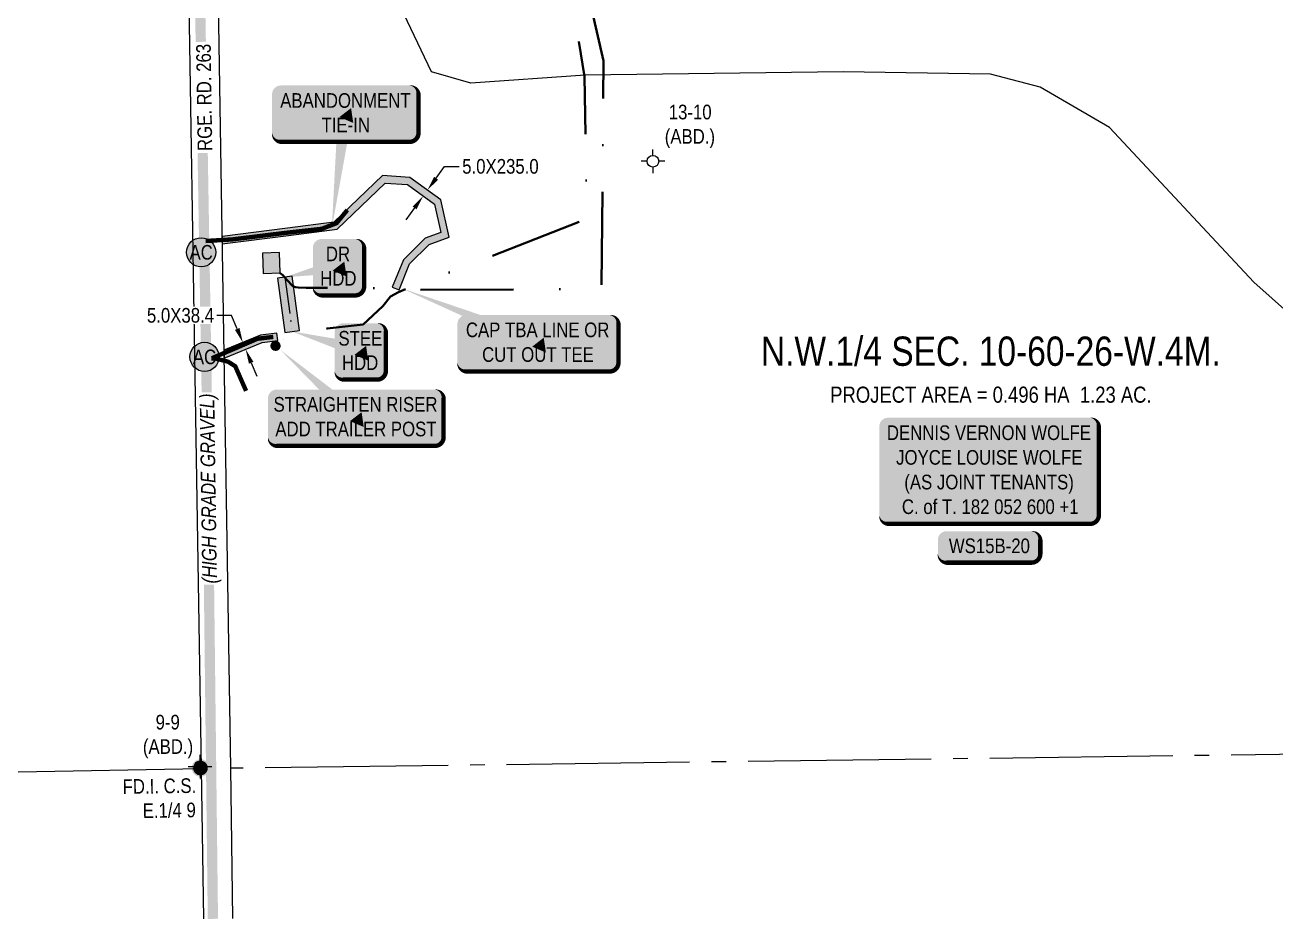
# Model space of a CAD drawing. Extents: x 72365 to 80261, y 6000112 to 6008999.
# Drawn here: x 76498 to 77352, y 6001006 to 6001620 of the extents above; entities that cross this region are included whole.
import ezdxf
from ezdxf.enums import TextEntityAlignment as Align

# ---------------------------------------------------------------- set-up
doc = ezdxf.new("R2010")
doc.units = 0
doc.header["$LTSCALE"] = 5
doc.header["$PDSIZE"] = 2.5
for name, pattern in [('COOP2', [10, 5, -1, 0, -1, 0, -1, 0, -1, 0, -1]), ('DASHDOT', [25.4, 12.7, -6.35, 0, -6.35]), ('foc-QUARTERLINE', [33, 25, -3, 2, -3])]:
    doc.linetypes.add(name, pattern=pattern)
doc.layers.get('Defpoints').update_dxf_attribs({"color": 9})
for name, color, linetype in [('AS-OWNER', 7, 'Continuous'), ('AS-RESIDENCE', 14, 'Continuous'), ('AS-ROADS', 254, 'Continuous'), ('AS-SYMBOL', 7, 'Continuous'), ('C-SYMBOL', 7, 'Continuous'), ('CG-NOTES', 7, 'Continuous'), ('F-WS-S', 8, 'Continuous'), ('L-AREAREQUIRED', 7, 'Continuous'), ('L-MON', 1, 'Continuous'), ('L-MON-T', 1, 'Continuous'), ('L-QSEC', 8, 'foc-QUARTERLINE'), ('L-ROAD-T', 7, 'Continuous'), ('L-SEC', 7, 'Continuous'), ('P-APEX RECON PAY ITEMS', 240, 'Continuous'), ('P-APEX RECON-10m BUFFER', 51, 'COOP2'), ('P-APEX RECON-LINE LIST', 240, 'Continuous'), ('P-APEX RECON-URBAN', 30, 'COOP2'), ('P-APEX RECON-WORK AREA', 104, 'Continuous'), ('T-CREEK', 160, 'Continuous')]:
    doc.layers.add(name, color=color, linetype=linetype)
for name, color, linetype, lineweight in [('AS-RECON EXISTING', 151, 'DASHDOT', 40), ('F-WS-T', 190, 'Continuous', 9), ('P-APEX RECON-TWS-T', 104, 'Continuous', 9), ('T-TEXT', 48, 'Continuous', 18)]:
    doc.layers.add(name, color=color, linetype=linetype, lineweight=lineweight)
doc.layers.add('AS-STRUCTURE-H', color=7, linetype='Continuous', true_color=0xa8a8a8)
doc.layers.add('P-APEX RECON-TO BE DRILLED-H', color=7, linetype='Continuous', true_color=0xffafe1)
doc.styles.add('1.8', font='ARIALN.TTF', dxfattribs={"height": 2})
doc.styles.add('100L', font='ARIALN.TTF', dxfattribs={"height": 2})
doc.styles.add('175L', font='ARIALN.TTF', dxfattribs={"height": 20})
doc.styles.add('80', font='ARIALN.TTF', dxfattribs={"height": 10})
doc.styles.add('80CG', font='ARIALN.TTF', dxfattribs={"height": 10})
doc.styles.add('80L', font='ARIALN.TTF', dxfattribs={"height": 10})
doc.styles.add('80LS', font='ARIALNI.TTF', dxfattribs={"height": 10})
doc.dimstyles.new('Compass 5 000', dxfattribs={"dimscale": 5, "dimtxt": 9, "dimasz": 2, "dimexe": 0.2, "dimexo": 0.0625, "dimgap": 0.5, "dimtad": 0, "dimtih": 1, "dimtoh": 1, "dimzin": 0, "dimdsep": 46, "dimtxsty": '80CG', "dimcen": 0.1, "dimse1": 1, "dimse2": 1, "dimclrd": 256, "dimclrt": 256, "dimaunit": 1, "dimadec": 4, "dimazin": 0, "dimtfac": 0.06, "dimtofl": 0, "dimtmove": 0, "dimatfit": 1, "dimfxl": 0.2, "dimtolj": 1, "dimtzin": 0, "dimlwd": -1, "dimarcsym": 0})

# ---------------------------------------------------------------- blocks, each defined once
blk = doc.blocks.new('fdia')
at = {"color": 255, "const_width": 1}
blk.add_lwpolyline([(-0.5, 0, 1), (0.5, 0, 1)], format="xyb", close=True, dxfattribs=at)
blk = doc.blocks.new('Fdiaa')
blk.add_blockref('fdia', (0, 0))
blk = doc.blocks.new('fdib')
at = {"color": 1, "const_width": 1.6}
blk.add_lwpolyline([(-0.4, 0, 1), (0.4, 0, 1)], format="xyb", close=True, dxfattribs=at)
at = {"color": 1}
blk.add_circle((0, 0), 0.8, dxfattribs=at)
blk = doc.blocks.new('Fdibb')
blk.add_blockref('fdib', (0, 0))
blk = doc.blocks.new('fdicc')
for name in ['Fdibb', 'Fdiaa']:
    blk.add_blockref(name, (0, 0))
blk = doc.blocks.new('FDI')
blk.add_blockref('fdicc', (0, 0))
blk = doc.blocks.new('GABD')
for p, q in [((-0.81, 0), (-1.62, 0)), ((0, 0.81), (0, 1.62)), ((1.62, 0), (0.81, 0)), ((0, -0.81), (0, -1.62))]:
    blk.add_line(p, q)
blk.add_circle((0, 0), 0.8)
blk = doc.blocks.new('*U1045')
at = {"true_color": 0xffffa8}
h = blk.add_hatch(color=51, dxfattribs=at)
edge = h.paths.add_edge_path()
edge.add_line((-44, -20), (44, -20))
edge.add_arc((44, -14), 6, 270, 360)
edge.add_line((50, -14), (50, 12.5))
edge.add_arc((44, 12.5), 6, 0, 90)
edge.add_line((44, 18.5), (-44, 18.5))
edge.add_arc((-44, 12.5), 6, 90, 180)
edge.add_line((-50, 12.5), (-50, -14))
edge.add_arc((-44, -14), 6, 180, 270)
at = {"color": 240, "flags": 128}
blk.add_lwpolyline([(-44, -20, 3, 3, 0), (44, -20, 3, 3, 0.414214), (50, -14, 3, 3, 0), (50, 12.5, 3, 0, 0.414214), (44, 18.5, 0, 0, 0), (-44, 18.5, 0, 0, 0.414214), (-50, 12.5, 0, 0, 0), (-50, -14, 0, 3, 0.414214)], format="xyseb", close=True, dxfattribs=at)
for points in [[(-9.2, -79.17, 0, 10, 0), (0, 0, 5, 5, 0)], [(5.45, -7.08, 0, 10, 0), (0, 0, 5, 5, 0)]]:
    blk.add_lwpolyline(points, format="xyseb", dxfattribs=at)
at = {"color": 4, "style": '80'}
blk.add_attdef('OTHER_001', (-14.7, -5), '', height=10, dxfattribs=at)
blk = doc.blocks.new('Access_Point')
h = blk.add_hatch(color=255)
h.dxf.hatch_style = 1
edge = h.paths.add_edge_path()
edge.add_arc((0, 0), 9.99, 0, 360)
at = {"color": 170}
blk.add_circle((0, 0), 9.99, dxfattribs=at)
at = {"color": 170, "style": '175L'}
blk.add_text('AC', height=10, dxfattribs=at).set_placement((0, 0), align=Align.MIDDLE_CENTER)
blk = doc.blocks.new('*U1046')
at = {"true_color": 0xffffa8}
h = blk.add_hatch(color=51, dxfattribs=at)
edge = h.paths.add_edge_path()
edge.add_line((-54, -20), (54, -20))
edge.add_arc((54, -14), 6, 270, 360)
edge.add_line((60, -14), (60, 12.5))
edge.add_arc((54, 12.5), 6, 0, 90)
edge.add_line((54, 18.5), (-54, 18.5))
edge.add_arc((-54, 12.5), 6, 90, 180)
edge.add_line((-60, 12.5), (-60, -14))
edge.add_arc((-54, -14), 6, 180, 270)
at = {"color": 240, "flags": 128}
for points in [[(-51.64, 45.71, 0, 10, 0), (0, 0, 5, 5, 0)], [(5.45, -7.08, 0, 10, 0), (0, 0, 5, 5, 0)]]:
    blk.add_lwpolyline(points, format="xyseb", dxfattribs=at)
blk.add_lwpolyline([(-54, -20, 3, 3, 0), (54, -20, 3, 3, 0.414214), (60, -14, 3, 3, 0), (60, 12.5, 3, 0, 0.414214), (54, 18.5, 0, 0, 0), (-54, 18.5, 0, 0, 0.414214), (-60, 12.5, 0, 0, 0), (-60, -14, 0, 3, 0.414214)], format="xyseb", close=True, dxfattribs=at)
at = {"color": 4, "style": '80'}
blk.add_attdef('OTHER_001', (-14.7, -5), '', height=10, dxfattribs=at)
blk = doc.blocks.new('RISER')
h = blk.add_hatch(color=255)
h.dxf.hatch_style = 1
edge = h.paths.add_edge_path()
edge.add_arc((0, 0), 0.7, 0, 360)
blk.add_hatch(color=13).paths.add_polyline_path([(0.58, -0.15), (-0.58, -0.15, 0.774597)])
at = {"color": 13}
blk.add_line((-0.58, -0.15), (0.58, -0.15), dxfattribs=at)
blk.add_circle((0, 0), 0.6, dxfattribs=at)
blk = doc.blocks.new('*U1047')
at = {"true_color": 0xffffa8}
h = blk.add_hatch(color=51, dxfattribs=at)
edge = h.paths.add_edge_path()
edge.add_line((-11.5, -20), (11.5, -20))
edge.add_arc((11.5, -14), 6, 270, 360)
edge.add_line((17.5, -14), (17.5, 12.5))
edge.add_arc((11.5, 12.5), 6, 0, 90)
edge.add_line((11.5, 18.5), (-11.5, 18.5))
edge.add_arc((-11.5, 12.5), 6, 90, 180)
edge.add_line((-17.5, 12.5), (-17.5, -14))
edge.add_arc((-11.5, -14), 6, 180, 270)
at = {"color": 240, "flags": 128}
blk.add_lwpolyline([(-11.5, -20, 3, 3, 0), (11.5, -20, 3, 3, 0.414214), (17.5, -14, 3, 3, 0), (17.5, 12.5, 3, 0, 0.414214), (11.5, 18.5, 0, 0, 0), (-11.5, 18.5, 0, 0, 0.414214), (-17.5, 12.5, 0, 0, 0), (-17.5, -14, 0, 3, 0.414214)], format="xyseb", close=True, dxfattribs=at)
for points in [[(-36.69, -7.59, 0, 10, 0), (0, 0, 5, 5, 0)], [(5.45, -7.08, 0, 10, 0), (0, 0, 5, 5, 0)]]:
    blk.add_lwpolyline(points, format="xyseb", dxfattribs=at)
at = {"color": 4, "style": '80'}
blk.add_attdef('OTHER_001', (-14.7, -5), '', height=10, dxfattribs=at)
blk = doc.blocks.new('*U1048')
at = {"true_color": 0xffffa8}
h = blk.add_hatch(color=51, dxfattribs=at)
edge = h.paths.add_edge_path()
edge.add_line((-49, -20), (49, -20))
edge.add_arc((49, -14), 6, 270, 360)
edge.add_line((55, -14), (55, 12.5))
edge.add_arc((49, 12.5), 6, 0, 90)
edge.add_line((49, 18.5), (-49, 18.5))
edge.add_arc((-49, 12.5), 6, 90, 180)
edge.add_line((-55, 12.5), (-55, -14))
edge.add_arc((-49, -14), 6, 180, 270)
at = {"color": 240, "flags": 128}
for points in [[(-93.45, 36.95, 0, 10, 0), (0, 0, 5, 5, 0)], [(5.45, -7.08, 0, 10, 0), (0, 0, 5, 5, 0)]]:
    blk.add_lwpolyline(points, format="xyseb", dxfattribs=at)
blk.add_lwpolyline([(-49, -20, 3, 3, 0), (49, -20, 3, 3, 0.414214), (55, -14, 3, 3, 0), (55, 12.5, 3, 0, 0.414214), (49, 18.5, 0, 0, 0), (-49, 18.5, 0, 0, 0.414214), (-55, 12.5, 0, 0, 0), (-55, -14, 0, 3, 0.414214)], format="xyseb", close=True, dxfattribs=at)
at = {"color": 4, "style": '80'}
blk.add_attdef('OTHER_001', (-14.7, -5), '', height=10, dxfattribs=at)
blk = doc.blocks.new('*D1049')
at = {"layer": 'Defpoints', "color": 0, "transparency": 16777216}
for p in [(76646.64, 6001402.88), (76644.96, 6001402.18), (76646.87, 6001397.57)]:
    blk.add_point(p, dxfattribs=at)
at = {"layer": 'P-APEX RECON-TWS-T', "transparency": 16777216}
for p, q in [((76638.99, 6001421.36), (76628.99, 6001421.36)), ((76642.82, 6001412.12), (76638.99, 6001421.36)), ((76652.37, 6001389.02), (76656.19, 6001379.78))]:
    blk.add_line(p, q, dxfattribs=at)
for points in [[(76644.36, 6001412.75), (76641.28, 6001411.48), (76646.64, 6001402.88)], [(76653.91, 6001389.65), (76650.83, 6001388.38), (76648.55, 6001398.26)]]:
    blk.add_solid(points, dxfattribs=at)
at = {"layer": 'P-APEX RECON-TWS-T', "transparency": 16777216, "insert": (76604.07, 6001421.36), "char_height": 10, "attachment_point": 5, "style": '80CG', "bg_fill": 3, "box_fill_scale": 1.1, "bg_fill_color": 256, "bg_fill_true_color": 13158600, "bg_fill_transparency": 0}
blk.add_mtext('\\A1;5.0X38.4', dxfattribs=at)
blk = doc.blocks.new('*D1050')
at = {"layer": 'Defpoints', "color": 0, "transparency": 16777216}
for p in [(76766.45, 6001505.34), (76769.38, 6001509.39), (76772.76, 6001506.93)]:
    blk.add_point(p, dxfattribs=at)
at = {"layer": 'P-APEX RECON-TWS-T', "transparency": 16777216}
for p, q in [((76778.64, 6001515.03), (76784.51, 6001523.12)), ((76784.51, 6001523.12), (76794.51, 6001523.12)), ((76763.96, 6001494.8), (76758.09, 6001486.7))]:
    blk.add_line(p, q, dxfattribs=at)
for points in [[(76777.29, 6001516.01), (76779.99, 6001514.05), (76772.76, 6001506.93)], [(76762.61, 6001495.77), (76765.31, 6001493.82), (76769.83, 6001502.89)]]:
    blk.add_solid(points, dxfattribs=at)
at = {"layer": 'P-APEX RECON-TWS-T', "transparency": 16777216, "insert": (76822.62, 6001523.12), "char_height": 10, "attachment_point": 5, "style": '80CG'}
blk.add_mtext('\\A1;5.0X235.0', dxfattribs=at)
blk = doc.blocks.new('*U1292')
at = {"true_color": 0xffffa8}
h = blk.add_hatch(color=51, dxfattribs=at)
edge = h.paths.add_edge_path()
edge.add_line((-11.5, -20), (11.5, -20))
edge.add_arc((11.5, -14), 6, 270, 360)
edge.add_line((17.5, -14), (17.5, 12.5))
edge.add_arc((11.5, 12.5), 6, 0, 90)
edge.add_line((11.5, 18.5), (-11.5, 18.5))
edge.add_arc((-11.5, 12.5), 6, 90, 180)
edge.add_line((-17.5, 12.5), (-17.5, -14))
edge.add_arc((-11.5, -14), 6, 180, 270)
at = {"color": 240, "flags": 128}
for points in [[(-46.88, 12.96, 0, 10, 0), (0, 0, 5, 5, 0)], [(5.45, -7.08, 0, 10, 0), (0, 0, 5, 5, 0)]]:
    blk.add_lwpolyline(points, format="xyseb", dxfattribs=at)
blk.add_lwpolyline([(-11.5, -20, 3, 3, 0), (11.5, -20, 3, 3, 0.414214), (17.5, -14, 3, 3, 0), (17.5, 12.5, 3, 0, 0.414214), (11.5, 18.5, 0, 0, 0), (-11.5, 18.5, 0, 0, 0.414214), (-17.5, 12.5, 0, 0, 0), (-17.5, -14, 0, 3, 0.414214)], format="xyseb", close=True, dxfattribs=at)
at = {"color": 4, "style": '80'}
blk.add_attdef('OTHER_001', (-14.7, -5), '', height=10, dxfattribs=at)
blk = doc.blocks.new('*U1480')
h = blk.add_hatch(color=59)
edge = h.paths.add_edge_path()
edge.add_line((-69, -37), (69, -37))
edge.add_arc((69, -31), 6, 270, 360)
edge.add_line((75, -31), (75, 29.5))
edge.add_arc((69, 29.5), 6, 0, 90)
edge.add_line((69, 35.5), (-69, 35.5))
edge.add_arc((-69, 29.5), 6, 90, 180)
edge.add_line((-75, 29.5), (-75, -31))
edge.add_arc((-69, -31), 6, 180, 270)
at = {"color": 1, "flags": 128}
blk.add_lwpolyline([(-69, -37, 3, 3, 0), (69, -37, 3, 3, 0.414214), (75, -31, 3, 3, 0), (75, 29.5, 3, 0, 0.414214), (69, 35.5, 0, 0, 0), (-69, 35.5, 0, 0, 0.414214), (-75, 29.5, 0, 0, 0), (-75, -31, 0, 3, 0.414214)], format="xyseb", close=True, dxfattribs=at)
blk.add_lwpolyline([(26.56, -11.64, 0, 7.5, 0), (0, 0, 0, 0, 0)], format="xyseb", dxfattribs=at)
at = {"color": 1, "style": '80'}
blk.add_attdef('ENTER_TEXT_001', (-35.99, -5), '', height=10, dxfattribs=at)
blk = doc.blocks.new('*U1492')
at = {"true_color": 0xffffa8}
h = blk.add_hatch(color=51, dxfattribs=at)
edge = h.paths.add_edge_path()
edge.add_line((-29, -11.5), (29, -11.5))
edge.add_arc((29, -5.5), 6, 270, 360)
edge.add_line((35, -5.5), (35, 4))
edge.add_arc((29, 4), 6, 0, 90)
edge.add_line((29, 10), (-29, 10))
edge.add_arc((-29, 4), 6, 90, 180)
edge.add_line((-35, 4), (-35, -5.5))
edge.add_arc((-29, -5.5), 6, 180, 270)
at = {"color": 240, "flags": 128}
blk.add_lwpolyline([(-29, -11.5, 3, 3, 0), (29, -11.5, 3, 3, 0.414214), (35, -5.5, 3, 3, 0), (35, 4, 3, 0, 0.414214), (29, 10, 0, 0, 0), (-29, 10, 0, 0, 0.414214), (-35, 4, 0, 0, 0), (-35, -5.5, 0, 3, 0.414214)], format="xyseb", close=True, dxfattribs=at)
for points in [[(-28.7, -2.85, 0, 10, 0), (0, 0, 5, 5, 0)], [(21, -3.69, 0, 10, 0), (0, 0, 5, 5, 0)]]:
    blk.add_lwpolyline(points, format="xyseb", dxfattribs=at)
at = {"color": 4, "style": '80'}
blk.add_attdef('OTHER_001', (-14.7, -5), '', height=10, dxfattribs=at)

msp = doc.modelspace()

# ---------------------------------------------------------------- hatches: boundary and pattern name
at = {"layer": 'AS-STRUCTURE-H'}
h = msp.add_hatch(color=256, dxfattribs=at)
h.dxf.hatch_style = 1
h.paths.add_polyline_path([(76660.126, 6001463.948), (76660.568, 6001450.076), (76672.186, 6001450.447), (76671.743, 6001464.318)])
at = {"layer": 'P-APEX RECON-10m BUFFER'}
h = msp.add_hatch(color=256, dxfattribs=at)
h.dxf.hatch_style = 1
h.paths.add_polyline_path([(76677.143, 6001480.935), (76632.519, 6001475.185), (76632.6, 6001470.158), (76677.781, 6001475.98), (76711.149, 6001480.28), (76743.827, 6001511.788), (76759.045, 6001510.714), (76777.524, 6001497.308), (76781.798, 6001477.995), (76771.186, 6001474.044), (76756.33, 6001459.392), (76748.722, 6001440.743), (76753.348, 6001438.856), (76760.568, 6001456.555), (76773.932, 6001469.735), (76787.616, 6001474.83), (76781.992, 6001500.239), (76760.822, 6001515.597), (76741.961, 6001516.928), (76708.872, 6001485.024)])
h = msp.add_hatch(color=256, dxfattribs=at)
h.dxf.hatch_style = 1
h.paths.add_polyline_path([(76669.963, 6001409.161), (76658.66, 6001407.848), (76633.768, 6001397.553), (76633.855, 6001392.183), (76659.927, 6001402.965), (76670.54, 6001404.199)])
at = {"layer": 'P-APEX RECON-TO BE DRILLED-H'}
h = msp.add_hatch(color=256, dxfattribs=at)
h.dxf.hatch_style = 1
h.paths.add_polyline_path([(76685.35, 6001411), (76680.274, 6001448.139), (76670.374, 6001446.785), (76675.45, 6001409.647)])

# ---------------------------------------------------------------- linework, layer by layer
at = {"layer": 'AS-RECON EXISTING', "flags": 128}
msp.add_lwpolyline([(76854.448, 6001733.594), (76855.159, 6001732.126), (76880.088, 6001584.657), (76881.612, 6001487.351), (76780.544, 6001447.838), (76770.06, 6001444.693), (76763.814, 6001442.214), (76758.635, 6001439.728), (76752.971, 6001437.291), (76747.459, 6001434.36), (76742.211, 6001427.683), (76728.91, 6001415.175), (76704.165, 6001412.335), (76688.837, 6001411.146), (76680.004, 6001410.472), (76678.656, 6001409.961), (76671.205, 6001401.227), (76669.715, 6001400.402)], dxfattribs=at)
at = {"layer": 'AS-RESIDENCE', "flags": 128}
msp.add_lwpolyline([(76660.126, 6001463.948), (76660.568, 6001450.076), (76672.186, 6001450.447), (76671.743, 6001464.318)], close=True, dxfattribs=at)
at = {"layer": 'AS-ROADS', "flags": 128}
for points, const_width in [([(76612.509, 6001925.862), (76621.95, 6001371.632), (76626.206, 6001009.216)], 7), ([(76718.043, 6001493.382), (76710.625, 6001484.356), (76700.518, 6001480.488), (76675.252, 6001477.694), (76639.507, 6001473.278), (76621.229, 6001472.203)], 2.998), ([(76625.491, 6001392.141), (76640.6, 6001398.505), (76656.572, 6001405.407), (76667.472, 6001406.702)], 2.998), ([(76648.868, 6001369.817), (76641.474, 6001386.66), (76636.472, 6001389.811), (76627.774, 6001391.984), (76625.055, 6001391.984)], 2.998)]:
    msp.add_lwpolyline(points, dxfattribs=dict(at, const_width=const_width))
at = {"layer": 'L-QSEC', "flags": 128}
for points in [[(77446.82, 6001122.652), (76638.364, 6001112.039)], [(76618.266, 6001111.771), (75813.608, 6001097.121)]]:
    msp.add_lwpolyline(points, dxfattribs=at)
at = {"layer": 'L-SEC', "flags": 128}
for points in [[(76605.29, 6001916.925), (76618.266, 6001111.771)], [(76638.364, 6001112.039), (76625.404, 6001917.199)], [(76618.266, 6001111.771), (76619.804, 6001009.121)], [(76639.906, 6001009.418), (76638.364, 6001112.039)]]:
    msp.add_lwpolyline(points, dxfattribs=at)
at = {"layer": 'P-APEX RECON-URBAN', "flags": 128}
msp.add_lwpolyline([(76675.324, 6001447.462), (76680.4, 6001410.323)], dxfattribs=at)
at = {"layer": 'P-APEX RECON-WORK AREA', "flags": 128}
for points in [[(76677.143, 6001480.935), (76632.519, 6001475.185), (76632.6, 6001470.158), (76677.781, 6001475.98), (76711.149, 6001480.28), (76743.827, 6001511.788), (76759.045, 6001510.714), (76777.524, 6001497.308), (76781.798, 6001477.995), (76771.186, 6001474.044), (76756.33, 6001459.392), (76748.722, 6001440.743), (76753.348, 6001438.856), (76760.568, 6001456.555), (76773.932, 6001469.735), (76787.616, 6001474.83), (76781.992, 6001500.239), (76760.822, 6001515.597), (76741.961, 6001516.928), (76708.872, 6001485.024)], [(76685.35, 6001411), (76680.274, 6001448.139), (76670.374, 6001446.785), (76675.45, 6001409.647)], [(76669.963, 6001409.161), (76658.66, 6001407.848), (76633.768, 6001397.553), (76633.855, 6001392.183), (76659.927, 6001402.965), (76670.54, 6001404.199)]]:
    msp.add_lwpolyline(points, close=True, dxfattribs=at)
at = {"layer": 'T-CREEK'}
msp.add_lwpolyline([(77443.528, 6001349.342), (77337.169, 6001444.027), (77238.609, 6001549.714), (77191.267, 6001577.362), (77157.431, 6001586.092), (77056.657, 6001587.659), (76880.398, 6001585.468), (76802.493, 6001580.072), (76775.511, 6001587.697), (76735.469, 6001671.952), (76688.965, 6001777.599), (76649.425, 6001915.1), (76648.58, 6001917.515), (76627.973, 6001976.479), (76608.306, 6002006.865), (76603.69, 6002019.792), (76594.729, 6002044.881), (76574.758, 6002075.798)], dxfattribs=at)

# ---------------------------------------------------------------- block references
at = {"layer": 'AS-OWNER'}
ref = msp.add_blockref('*U1480', (77156.412, 6001315.993), dxfattribs=at)
ref.add_attrib('ENTER_TEXT_001', 'DENNIS VERNON WOLFE', (77086.603, 6001336.256), dxfattribs={"layer": '0', "color": 1, "height": 10, "style": '80'})
ref.add_attrib('ENTER_TEXT_002', 'JOYCE LOUISE WOLFE', (77092.906, 6001319.412), dxfattribs={"layer": '0', "color": 1, "height": 10, "style": '80'})
ref.add_attrib('ENTER_TEXT_003', '(AS JOINT TENANTS)', (77098.502, 6001302.568), dxfattribs={"layer": '0', "color": 1, "height": 10, "style": '80'})
ref.add_attrib('ENTER_TEXT_004', 'C. of T. 182 052 600 +1', (77096.845, 6001285.724), dxfattribs={"layer": '0', "color": 1, "height": 10, "style": '80'})
at = {"layer": 'AS-SYMBOL', "xscale": 4.995841144999977, "yscale": 4.995841144999977, "zscale": 4.995841144999977}
msp.add_blockref('RISER', (76669.026, 6001400.573, 641.361), dxfattribs=at)
at = {"layer": 'CG-NOTES', "xscale": 0.9983371498429935, "yscale": 0.9983371498429935, "zscale": 0.9983371498429935}
msp.add_blockref('Access_Point', (76618.18, 6001464.465), dxfattribs=at)
at = {"layer": 'F-WS-S', "color": 3, "xscale": 4.995841144999957, "yscale": 4.995841144999957, "zscale": 4.995841144999957}
msp.add_blockref('GABD', (76926.783, 6001526.669), dxfattribs=at)
at = {"layer": 'P-APEX RECON PAY ITEMS'}
ref = msp.add_blockref('*U1045', (76716.63, 6001559.923), dxfattribs=at)
ref.add_attrib('OTHER_001', 'ABANDONMENT', (76672.193, 6001563.168), dxfattribs={"layer": '0', "color": 4, "height": 10, "style": '80'})
ref.add_attrib('OTHER_002', 'TIE-IN', (76700.419, 6001546.501), dxfattribs={"layer": '0', "color": 4, "height": 10, "style": '80'})
ref = msp.add_blockref('*U1047', (76712.01, 6001455.047), dxfattribs=at)
ref.add_attrib('OTHER_001', 'DR', (76703.391, 6001458.381), dxfattribs={"layer": '0', "color": 4, "height": 10, "style": '80'})
ref.add_attrib('OTHER_002', 'HDD', (76699.482, 6001441.714), dxfattribs={"layer": '0', "color": 4, "height": 10, "style": '80'})
ref = msp.add_blockref('*U1048', (76848.24, 6001403.085), dxfattribs=at)
ref.add_attrib('OTHER_001', 'CAP TBA LINE OR', (76799.032, 6001406.504), dxfattribs={"layer": '0', "color": 4, "height": 10, "style": '80'})
ref.add_attrib('OTHER_002', 'CUT OUT TEE', (76810.092, 6001389.66), dxfattribs={"layer": '0', "color": 4, "height": 10, "style": '80'})
ref = msp.add_blockref('*U1292', (76726.883, 6001397.509), dxfattribs=at)
ref.add_attrib('OTHER_001', 'STEE', (76711.971, 6001400.754), dxfattribs={"layer": '0', "color": 4, "height": 10, "style": '80'})
ref.add_attrib('OTHER_002', 'HDD', (76714.356, 6001384.087), dxfattribs={"layer": '0', "color": 4, "height": 10, "style": '80'})
ref = msp.add_blockref('*U1046', (76723.816, 6001352.221), dxfattribs=at)
ref.add_attrib('OTHER_001', 'STRAIGHTEN RISER', (76667.633, 6001355.64), dxfattribs={"layer": '0', "color": 4, "height": 10, "style": '80'})
ref.add_attrib('OTHER_002', 'ADD TRAILER POST', (76668.867, 6001338.796), dxfattribs={"layer": '0', "color": 4, "height": 10, "style": '80'})
at = {"layer": 'P-APEX RECON-LINE LIST'}
ref = msp.add_blockref('*U1492', (77156.412, 6001263.997), dxfattribs=at)
ref.add_attrib('OTHER_001', 'WS15B-20', (77128.922, 6001258.994), dxfattribs={"layer": '0', "color": 4, "height": 10, "style": '80'})

# ---------------------------------------------------------------- texts
at = {"layer": 'C-SYMBOL', "color": 3, "style": '175L'}
msp.add_text('N.W.1/4 SEC. 10-60-26-W.4M.', height=19.98336, dxfattribs=at).set_placement((77157.657, 6001380.944), align=Align.BOTTOM_CENTER)
at = {"layer": 'F-WS-T', "char_height": 10, "attachment_point": 1, "style": '100L'}
for s, insert in [('\\pi12.414;13-10\\P\\pi9.6782;(ABD.)', (76925.18, 6001565.294)), ('\\pi18.375;9-9\\P\\pi9.6782;(ABD.)', (76568.697, 6001148.566))]:
    msp.add_mtext_dynamic_manual_height_columns(s, width=52.33056, gutter_width=50, heights=[0], dxfattribs=dict(at, insert=insert))
at = {"layer": 'L-AREAREQUIRED', "color": 5, "style": '100L'}
msp.add_text('PROJECT AREA = 0.496 HA  1.23 AC.', height=11, dxfattribs=at).set_placement((77157.657, 6001358.444), align=Align.BOTTOM_CENTER)

# ---------------------------------------------------------------- dimensions: what is measured, and where the dimension line sits
at = {"layer": 'P-APEX RECON-TWS-T'}
dim = msp.add_aligned_dim(p1=(76766.448, 6001505.344), p2=(76769.381, 6001509.387), distance=-4.18, text='5.0X235.0', dimstyle='Compass 5 000', dxfattribs=at)
dim.commit()
dim.dimension.update_dxf_attribs({"geometry": '*D1050', "text_midpoint": (76822.616, 6001523.122)})

# ---------------------------------------------------------------- next in the draw order: texts
at = {"layer": 'L-MON-T', "insert": (76563.353, 6001104.488), "char_height": 10, "attachment_point": 1, "rotation": 0.908737, "style": '1.8', "bg_fill": 3, "box_fill_scale": 1.1, "bg_fill_color": 256, "bg_fill_transparency": 0}
msp.add_mtext_dynamic_manual_height_columns('\\pi1.1029;FD.I. C.S.\\P\\pi14.561;E.1/4 9', width=49.44536, gutter_width=10, heights=[0], dxfattribs=at)
at = {"layer": 'L-ROAD-T', "insert": (76615.254, 6001570.174), "char_height": 10, "width": 73.99175, "attachment_point": 2, "rotation": 90.812222, "style": '80L', "bg_fill": 3, "box_fill_scale": 1.1, "bg_fill_color": 256, "bg_fill_transparency": 0}
msp.add_mtext('RGE. RD. 263', dxfattribs=at)
at = {"layer": 'T-TEXT', "insert": (76618.054, 6001303.075), "char_height": 10, "width": 129.27462, "attachment_point": 2, "rotation": 90.812222, "style": '80LS', "bg_fill": 3, "box_fill_scale": 1.1, "bg_fill_color": 256, "bg_fill_transparency": 0}
msp.add_mtext('(HIGH GRADE GRAVEL)', dxfattribs=at)

# ---------------------------------------------------------------- next in the draw order: dimensions: what is measured, and where the dimension line sits
at = {"layer": 'P-APEX RECON-TWS-T'}
dim = msp.add_aligned_dim(p1=(76646.871, 6001397.566), p2=(76644.962, 6001402.182), distance=-1.813, text='5.0X38.4', dimstyle='Compass 5 000', override={"dimtfill": 1}, dxfattribs=at)
dim.commit()
dim.dimension.update_dxf_attribs({"geometry": '*D1049', "text_midpoint": (76604.072, 6001421.357)})

# ---------------------------------------------------------------- next in the draw order: linework, layer by layer
at = {"layer": 'AS-RECON EXISTING', "flags": 128}
msp.add_lwpolyline([(75215, 6002694.777), (75390.186, 6002683.739), (75729.191, 6002690.093), (75775.385, 6002626.924), (75776.143, 6002522.507), (75780.716, 6001892.557), (75784.551, 6001750.388), (75784.025, 6001733.396), (75798.814, 6001734.395), (76593.506, 6001736.456), (76595.885, 6001735.77), (76598.865, 6001734.618), (76604.677, 6001733.192), (76640.957, 6001733.545), (76679.788, 6001733.92), (76690.576, 6001733.503), (76753.3, 6001733.557), (76776.376, 6001734.218), (76802.867, 6001734.285), (76826.946, 6001733.809), (76854.448, 6001733.594), (76861.768, 6001733.765), (76861.785, 6001732.13), (76893.054, 6001595.156), (76891.725, 6001439.044), (76877.66, 6001439.394), (76756.595, 6001438.786), (76741.289, 6001440.045), (76732.847, 6001439.81), (76719.925, 6001440.025), (76689.819, 6001440.287), (76684.465, 6001440.335), (76682.569, 6001440.579), (76680.702, 6001441.344), (76676.691, 6001445.747), (76673.972, 6001448.958), (76672.08, 6001450.278)], dxfattribs=at)

# ---------------------------------------------------------------- next in the draw order: block references
at = {"layer": 'CG-NOTES', "xscale": 0.9983371498429935, "yscale": 0.9983371498429935, "zscale": 0.9983371498429935}
msp.add_blockref('Access_Point', (76620.478, 6001393.045), dxfattribs=at)
at = {"layer": 'F-WS-S', "color": 3, "xscale": 4.995841144999957, "yscale": 4.995841144999957, "zscale": 4.995841144999957}
msp.add_blockref('GABD', (76617.462, 6001113.08), dxfattribs=at)
at = {"layer": 'L-MON', "color": 5, "xscale": 4.99999999999995, "yscale": 4.99999999999995, "zscale": 4.99999999999995}
msp.add_blockref('FDI', (76617.713, 6001112.238), dxfattribs=at)

doc.saveas('drawing.dxf')
